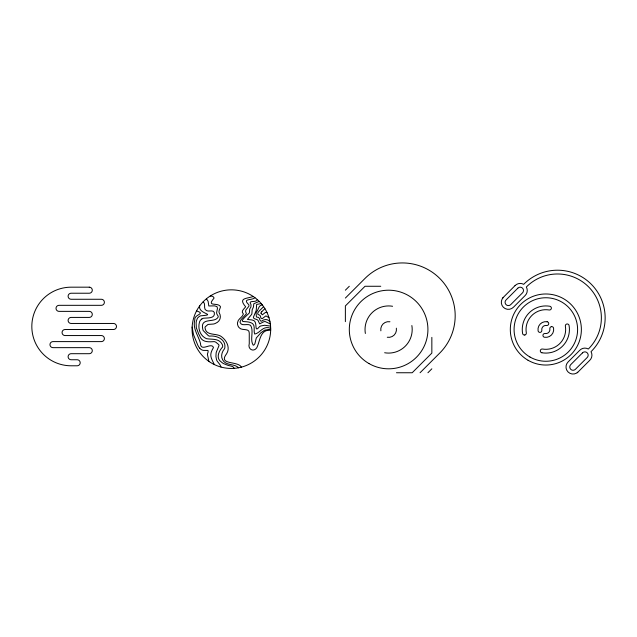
<?xml version="1.0" encoding="UTF-8"?>
<svg xmlns="http://www.w3.org/2000/svg" width="637" height="637" viewBox="0 0 637 637"><rect width="100%" height="100%" fill="white"/><g stroke="black" fill="none" stroke-linecap="round" stroke-linejoin="round"><path stroke-width="0.96" d="M261.719 311.78L264.896 308.595M263.607 306.628L259.49 310.745A18.043 18.043 0 0 0 258.702 311.597L258.009 312.576A2.859 2.859 0 0 0 257.786 313.117L257.802 314.208L258.646 314.734A8.639 8.639 0 0 1 258.933 314.821L259.124 314.893A2.437 2.437 0 0 1 260.469 316.318L260.692 317.202A9.555 9.555 0 0 0 260.756 317.537L260.844 317.855A1.943 1.943 0 0 0 261.011 318.237L262.245 318.667L265.717 315.984A1.115 1.115 0 0 1 266.115 316L268.209 317.234A20.726 20.726 0 0 0 268.997 317.736M345.373 290.201L349.307 286.268M345.373 298.06L365.025 278.409A52.807 52.807 0 0 1 439.713 278.409A52.807 52.807 0 0 1 439.713 353.097L420.054 372.749M427.921 372.749L431.846 368.815M502.601 298.06L503.254 297.407M577.281 372.749L577.759 372.279M257.308 299.597C256.448 303.077 247.777 299.788 250.755 304.096A3.01 3.01 0 0 1 251.026 304.86L250.914 307.01L249.871 308.754A1.879 1.879 0 0 0 249.68 309.287L249.433 312.433A3.074 3.074 0 0 1 249.083 313.245C235.268 325.953 245.755 318.946 252.682 323.676C255.517 326.391 253.247 330.85 254.72 334.027C260.175 333.223 262.874 325.141 270.685 328.302M262.277 304.836C258.208 305.481 258.773 309.51 256.424 312.106A3.336 3.336 0 0 0 256.09 312.974L256.385 316.7A1.815 1.815 0 0 0 256.83 317.17C260.732 316.47 258.757 321.645 261.711 321.183C264.108 318.898 268.209 318.858 270.032 321.964M254.935 297.67C251.989 300.696 241.821 298.132 248.709 304.582A1.744 1.744 0 0 1 248.9 305.067L248.94 305.25A2.174 2.174 0 0 1 248.748 306.461L246.041 309.741A2.978 2.978 0 0 0 245.731 310.569A3.121 3.121 0 0 0 245.691 311.684A2.715 2.715 0 0 0 245.906 312.417L246.272 313.261A1.155 1.155 0 0 1 246.24 313.961L241.065 319.639L240.141 321.669A3.989 3.989 0 0 0 240.141 322.593C241.598 326.693 247.602 323.158 250.572 325.372C254.163 331.081 249.616 339.29 253.112 345.047A0.868 0.868 0 0 0 253.757 345.127L254.872 343.765L256.297 337.968L260.804 332.856L264.721 330.117L270.693 329.329M253.287 296.5C246.36 298.841 237.904 297.766 245.651 306.787C244.154 308.937 240.42 311.294 243.374 313.937C242.705 317.298 237.999 318.707 237.593 322.418A6.243 6.243 0 0 0 237.617 324.727L238.214 326.383A5.335 5.335 0 0 0 239.337 327.8C241.829 330.993 249.37 327.776 249.258 332.968L249.258 343.725C247.506 348.957 253.343 352.603 256.711 347.882C260.175 341.233 259.824 329.21 270.677 330.261M259.227 301.405L253.805 303.714L253.43 307.05L252.164 309.773L251.894 313.699A3.296 3.296 0 0 1 251.519 314.574L247.451 319.424L252.053 319.973A2.492 2.492 0 0 1 252.746 320.228C258.503 321.112 253.415 334.019 259.41 326.773A5.98 5.98 0 0 1 260.78 325.961L264.673 325.268L270.574 326.112M261.242 303.578L256.647 304.43L256.241 310.362L253.351 317.33L254.02 318.54L257.237 319.71A3.933 3.933 0 0 1 258.168 320.674L259.657 323.875L263.535 321.86A3.973 3.973 0 0 1 265.223 321.566L270.351 323.97M380.751 286.268L365.025 286.268L345.373 305.927L345.373 321.645M396.469 372.749L412.195 372.749L431.846 353.097L431.846 337.371M210.274 295.99L212.814 296.388L213.921 297.646A1.298 1.298 0 0 1 213.936 298.291C206.189 307.321 217.504 302.057 220.37 306.477A1.903 1.903 0 0 1 220.37 307.329L219.056 310.896A8.711 8.711 0 0 0 219.08 312.552C221.764 316.748 220.131 321.629 215.282 323.453A7.644 7.644 0 0 1 213.363 324.034L207.996 324.432L205.273 326.805A2.5 2.5 0 0 0 205.003 327.482C205.616 336.487 216.795 332.657 221.644 336.798C226.764 340.62 230.427 347.834 226.589 353.806C217.631 365.367 238.302 360.661 241.343 367.167M261.234 313.675L260.74 313.269L261.106 312.464A10.343 10.343 0 0 1 261.719 311.78M261.425 313.73L262.356 314.813L265.398 312.488A2.317 2.317 0 0 1 266.17 312.417L267.054 312.632M196.546 310.944C206.476 314.025 193.767 314.256 194.795 319.909C192.406 328.581 198.489 335.651 200.504 343.502C200.623 352.54 211.556 341.75 213.467 347.563C209.119 354.857 210.544 356.983 214.327 364.555M238.604 367.78C234.169 363.321 225.912 366.012 222.655 359.841C220.513 356.187 221.979 351.735 224.527 348.71A3.607 3.607 0 0 0 224.837 347.722C226.031 339.274 216.5 335.205 209.43 336.137A4.706 4.706 0 0 1 208.235 335.588L203.251 330.595A3.416 3.416 0 0 1 202.885 329.679C199.556 316.454 214.908 323.707 218.212 316.947A2.198 2.198 0 0 0 218.069 316.024L217.121 314.487A3.933 3.933 0 0 1 216.62 312.536L217.448 308.475L217.169 307.066A1.919 1.919 0 0 0 216.684 306.501L214.565 305.879L208.817 305.959L208.1 301.285L206.428 298.777M203.211 301.731C206.125 304.016 202.829 309.263 206.651 310.673C208.944 311.819 213.1 309.614 214.295 312.456C215.577 318.898 207.32 317.704 203.362 318.261A5.741 5.741 0 0 0 201.746 319.065M199.715 348.24L198.824 347.03A24.588 24.588 0 0 1 197.765 345.135L193.823 335.42A32.368 32.368 0 0 1 193.282 333.422L192.135 327.068M234.233 368.345L233.819 367.684A3.758 3.758 0 0 0 232.354 366.474L230.013 365.829A32.901 32.901 0 0 1 227.536 365.192L223.563 363.608A12.406 12.406 0 0 1 221.501 362.15C215.529 358.281 218.802 350.987 222.568 347.046A4.3 4.3 0 0 0 222.647 345.971L222.552 345.294A3.217 3.217 0 0 0 222.217 344.434C219.12 338.064 212.049 339.696 206.46 338.669C200.066 335.922 197.693 328.604 199.469 322.187A5.741 5.741 0 0 1 200.201 320.618A5.98 5.98 0 0 1 201.818 319.002M221.023 367.055L219.972 364.69L217.169 361.115A7.978 7.978 0 0 1 216.5 359.61L215.919 356.441L216.134 352.93A9.061 9.061 0 0 1 216.548 351.568L219.001 345.62A2.652 2.652 0 0 0 218.69 344.569L215.855 342.212A11.092 11.092 0 0 0 214.311 341.615C208.347 341.95 201.825 342.674 199.508 335.404A20.233 20.233 0 0 1 198.744 334.067L196.323 327.776L196.132 322.784A24.413 24.413 0 0 1 196.403 321.032L197.462 318.118L199.301 316.43A6.752 6.752 0 0 1 200.703 315.817C217.774 314.423 197.597 314.176 199.723 305.856M396.357 328.182A7.859 7.859 0 0 1 387.288 337.26M380.862 330.834A7.859 7.859 0 0 1 389.932 321.757M411.86 325.539A23.585 23.585 0 0 1 384.637 352.755M365.367 333.477A23.585 23.585 0 0 1 392.583 306.262M199.779 348.192A5.749 5.749 0 0 0 203.33 350.382L207.885 350.454A0.868 0.868 0 0 1 208.1 350.772L208.076 352.046A6.386 6.386 0 0 1 207.917 352.579L207.582 353.551A3.83 3.83 0 0 0 207.447 354.586L208.283 358.4A26.205 26.205 0 0 1 208.793 361.306M517.785 288.219L506.144 299.86A3.304 3.304 0 0 0 506.049 304.621A3.304 3.304 0 0 0 510.778 304.566L522.451 292.893A3.304 3.304 0 0 0 522.515 288.155A3.304 3.304 0 0 0 517.785 288.219M582.465 352.898L570.824 364.547A3.304 3.304 0 0 0 570.736 369.309A3.304 3.304 0 0 0 575.466 369.245L587.139 357.572A3.304 3.304 0 0 0 587.203 352.842A3.304 3.304 0 0 0 582.465 352.898M515.046 285.615L503.509 297.161A7.079 7.079 0 0 0 503.381 307.289A7.079 7.079 0 0 0 513.518 307.161L525.055 295.624A7.079 7.079 0 0 0 526.337 287.008A43.849 43.849 0 0 1 588.532 286.825A43.849 43.849 0 0 1 588.349 349.02A7.079 7.079 0 0 0 579.734 350.302L568.196 361.84A7.079 7.079 0 0 0 568.069 371.976A7.079 7.079 0 0 0 578.197 371.849L589.743 360.311A7.079 7.079 0 0 0 591.017 351.688A47.624 47.624 0 0 0 591.2 284.158A47.624 47.624 0 0 0 523.67 284.333A7.079 7.079 0 0 0 515.046 285.615M89.276 287.176L71.129 287.176A39.311 39.311 0 0 0 31.826 326.486A39.311 39.311 0 0 0 71.129 365.789L77.181 365.789A3.026 3.026 0 0 0 80.198 362.772A3.026 3.026 0 0 0 77.181 359.746L71.129 359.746A3.026 3.026 0 0 1 68.103 356.72A3.026 3.026 0 0 1 71.129 353.694L89.276 353.694A3.026 3.026 0 0 0 92.293 350.676A3.026 3.026 0 0 0 89.276 347.651L52.99 347.651A3.026 3.026 0 0 1 49.965 344.625A3.026 3.026 0 0 1 52.99 341.607L101.371 341.607A3.026 3.026 0 0 0 104.388 338.581A3.026 3.026 0 0 0 101.371 335.556L65.085 335.556A3.026 3.026 0 0 1 62.06 332.53A3.026 3.026 0 0 1 65.085 329.512L113.458 329.512A3.026 3.026 0 0 0 116.483 326.486A3.026 3.026 0 0 0 113.458 323.461L71.129 323.461A3.026 3.026 0 0 1 68.103 320.435A3.026 3.026 0 0 1 71.129 317.417L89.276 317.417A3.026 3.026 0 0 0 92.293 314.391A3.026 3.026 0 0 0 89.276 311.366L59.034 311.366A3.026 3.026 0 0 1 56.016 308.348A3.026 3.026 0 0 1 59.034 305.322L101.371 305.322A3.026 3.026 0 0 0 104.388 302.296A3.026 3.026 0 0 0 101.371 299.271L71.129 299.271A3.026 3.026 0 0 1 68.103 296.253A3.026 3.026 0 0 1 71.129 293.227L89.276 293.227A3.026 3.026 0 0 0 92.293 290.201A3.026 3.026 0 0 0 89.276 287.176M524.769 335.022A1.887 1.887 0 0 0 526.313 332.848A19.811 19.811 0 0 1 549.174 309.98A1.887 1.887 0 0 0 551.355 308.443A1.887 1.887 0 0 0 549.811 306.262A23.585 23.585 0 0 0 522.595 333.477A1.887 1.887 0 0 0 524.769 335.022M541.864 352.755A23.585 23.585 0 0 0 569.088 325.539A1.887 1.887 0 0 0 566.906 323.994A1.887 1.887 0 0 0 565.369 326.176A19.811 19.811 0 0 1 542.501 349.036A1.887 1.887 0 0 0 540.327 350.581A1.887 1.887 0 0 0 541.864 352.755M551.411 326.646A1.887 1.887 0 0 0 549.866 328.819A4.085 4.085 0 0 1 545.153 333.541A1.887 1.887 0 0 0 542.971 335.078A1.887 1.887 0 0 0 544.516 337.26A7.859 7.859 0 0 0 553.585 328.182A1.887 1.887 0 0 0 551.411 326.646M547.159 321.757A7.859 7.859 0 0 0 538.09 330.834A1.887 1.887 0 0 0 540.264 332.379A1.887 1.887 0 0 0 541.808 330.197A4.085 4.085 0 0 1 546.53 325.483A1.887 1.887 0 0 0 548.704 323.938A1.887 1.887 0 0 0 547.159 321.757M529.96 357.015A31.762 31.762 0 0 0 577.6 329.512A31.762 31.762 0 0 0 529.96 302.002A31.762 31.762 0 0 0 529.96 357.015M528.073 360.279A35.537 35.537 0 0 0 581.374 329.512A35.537 35.537 0 0 0 528.073 298.737A35.537 35.537 0 0 0 528.073 360.279M368.958 363.552A39.311 39.311 0 0 0 427.921 329.512A39.311 39.311 0 0 0 368.958 295.464A39.311 39.311 0 0 0 368.958 363.552M209.35 361.697A39.311 39.311 0 0 0 270.59 331.949A39.311 39.311 0 0 0 214.207 293.784A39.311 39.311 0 0 0 209.35 361.697"/></g></svg>
